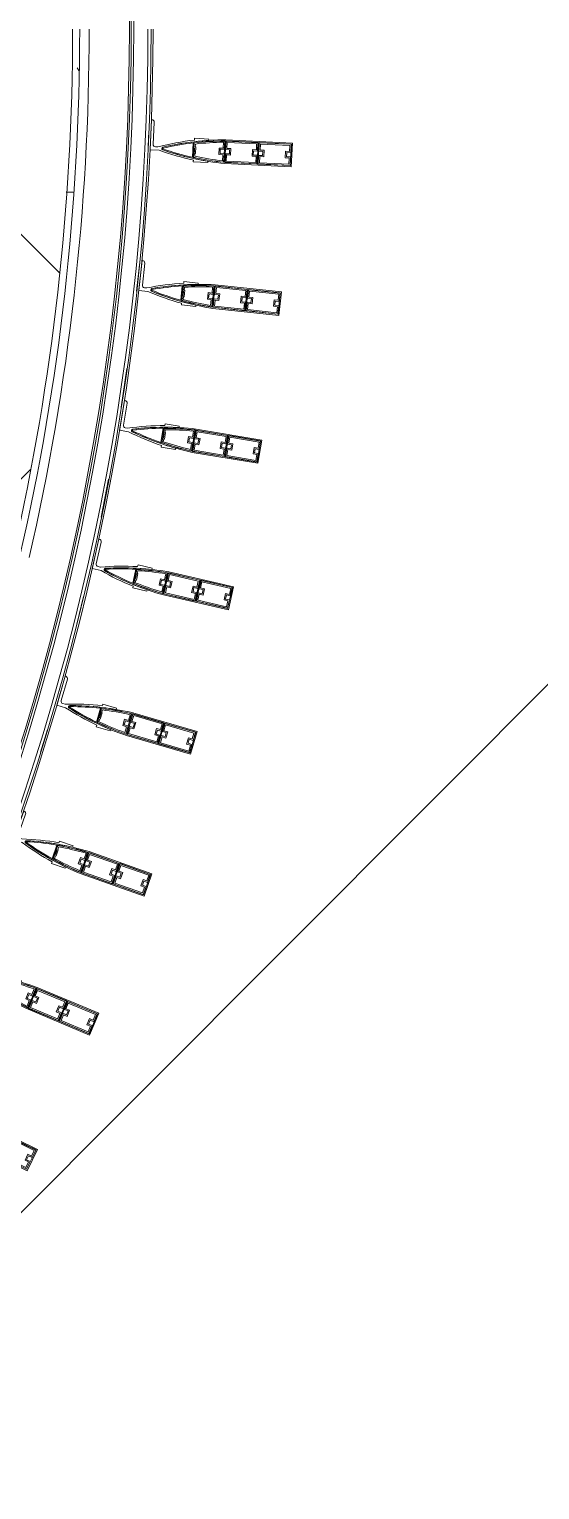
# Model space of a CAD drawing. Header units: millimetres. Extents: x 48966 to 155647, y -43515 to 26217.
# Drawn here: x 129160 to 130239, y -29975 to -26883 of the extents above; entities that cross this region are included whole.
import ezdxf

# ---------------------------------------------------------------- set-up
doc = ezdxf.new("R2010")
doc.units = ezdxf.units.MM
for name, color, linetype, lineweight in [('Внутренние кромки', 7, 'Continuous', 9), ('Обобщенные модели', 7, 'Continuous', 9), ('Обобщенные модели-1', 7, 'Continuous', 18), ('Общие ребра', 7, 'Continuous', 9), ('Стены-1', 7, 'Continuous', 18), ('Штриховка разреза-1', 7, 'Continuous', 9)]:
    doc.layers.add(name, color=color, linetype=linetype, lineweight=lineweight)

# ---------------------------------------------------------------- blocks, each defined once
blk = doc.blocks.new('Обвязочная балка 1 - Обвязочная балка 1-1451838-План 5-го этажа на отм_ _12_600')
at = {"layer": 'Обобщенные модели'}
for p, q in [((129380.8, 11567.1), (129380.8, -26882.9)), ((129411.2, -27139.1), (129412.1, -27106.9)), ((129386.6, -27437.7), (129394.1, -27370)), ((129354, -27683.3), (129366.4, -27601.6)), ((129312.1, -27915.9), (129327.5, -27835.9)), ((129260.5, -28142.8), (129274.4, -28083.7)), ((129183.6, -28413.3), (129198.8, -28365.9))]:
    blk.add_line(p, q, dxfattribs=at)
for radius in [5129.1, 5099.2]:
    blk.add_arc((124281.6, -26883.4), radius, 270, 0.0062, dxfattribs=at)
at = {"layer": 'Обобщенные модели-1'}
for p, q in [((129371.6, 11567.1), (129371.6, -26882.9)), ((129375.6, -26882.9), (129375.6, 11567.1))]:
    blk.add_line(p, q, dxfattribs=at)
for radius in [5140, 5090, 5136, 5094]:
    blk.add_arc((124281.6, -26883.4), radius, 270, 0.0062, dxfattribs=at)
blk = doc.blocks.new('Профиль ламели694 - Профиль ламели-1683283-План 5-го этажа на отм_ _12_600')
at = {"layer": 'Обобщенные модели-1'}
for p, q in [((89806.9, 24507.1), (89806.9, 24366.2)), ((89856.9, 24507.1), (89806.9, 24507.1)), ((89809.1, 24436.5), (89809.1, 24504.9)), ((89809.1, 24504.9), (89854.7, 24504.9)), ((89827.4, 24504.4), (89809.6, 24504.4)), ((89809.6, 24504.4), (89809.6, 24437)), ((89812.1, 24439.5), (89812.1, 24501.9)), ((89812.1, 24501.9), (89824.9, 24501.9)), ((89824.9, 24501.9), (89824.9, 24493.5)), ((89824.9, 24493.5), (89838.8, 24493.5)), ((89827.4, 24496), (89827.4, 24504.4)), ((89836.3, 24496), (89827.4, 24496)), ((89854.2, 24504.4), (89836.3, 24504.4)), ((89836.3, 24504.4), (89836.3, 24496)), ((89838.8, 24493.5), (89838.8, 24501.9)), ((89838.8, 24501.9), (89851.7, 24501.9)), ((89851.7, 24501.9), (89851.7, 24439.5)), ((89854.2, 24437), (89854.2, 24504.4)), ((89854.7, 24504.9), (89854.7, 24436.5)), ((89856.9, 24366.2), (89856.9, 24507.1)), ((89854.7, 24436.5), (89809.1, 24436.5)), ((89809.1, 24434.6), (89854.7, 24434.6)), ((89809.1, 24366.2), (89809.1, 24434.6)), ((89809.6, 24437), (89827.4, 24437)), ((89827.4, 24434.1), (89809.6, 24434.1)), ((89809.6, 24434.1), (89809.6, 24366.7)), ((89824.9, 24439.5), (89812.1, 24439.5)), ((89812.1, 24369.2), (89812.1, 24431.6)), ((89812.1, 24431.6), (89824.9, 24431.6)), ((89838.8, 24447.9), (89824.9, 24447.9)), ((89824.9, 24447.9), (89824.9, 24439.5)), ((89824.9, 24431.6), (89824.9, 24423.2)), ((89827.4, 24437), (89827.4, 24445.4)), ((89827.4, 24445.4), (89836.3, 24445.4)), ((89827.4, 24425.7), (89827.4, 24434.1)), ((89836.3, 24445.4), (89836.3, 24437)), ((89836.3, 24437), (89854.2, 24437)), ((89854.2, 24434.1), (89836.3, 24434.1)), ((89836.3, 24434.1), (89836.3, 24425.7)), ((89838.8, 24439.5), (89838.8, 24447.9)), ((89851.7, 24439.5), (89838.8, 24439.5)), ((89838.8, 24423.2), (89838.8, 24431.6)), ((89838.8, 24431.6), (89851.7, 24431.6)), ((89851.7, 24431.6), (89851.7, 24369.2)), ((89854.2, 24366.7), (89854.2, 24434.1)), ((89854.7, 24434.6), (89854.7, 24366.2)), ((89824.9, 24423.2), (89838.8, 24423.2)), ((89836.3, 24425.7), (89827.4, 24425.7)), ((89824.9, 24369.2), (89812.1, 24369.2)), ((89838.8, 24377.6), (89824.9, 24377.6)), ((89824.9, 24377.6), (89824.9, 24369.2)), ((89827.4, 24366.7), (89827.4, 24375.1)), ((89827.4, 24375.1), (89836.3, 24375.1)), ((89836.3, 24375.1), (89836.3, 24366.7)), ((89838.8, 24369.2), (89838.8, 24377.6)), ((89851.7, 24369.2), (89838.8, 24369.2)), ((89854.7, 24366.2), (89809.1, 24366.2)), ((89809.1, 24364.3), (89854.6, 24364.3)), ((89809.6, 24366.7), (89827.4, 24366.7)), ((89827.4, 24363.8), (89809.6, 24363.8)), ((89812.2, 24361.3), (89824.9, 24361.3)), ((89824.9, 24361.3), (89824.9, 24352.9)), ((89824.9, 24352.9), (89838.8, 24352.9)), ((89827.4, 24355.4), (89827.4, 24363.8)), ((89836.3, 24355.4), (89827.4, 24355.4)), ((89836.3, 24366.7), (89854.2, 24366.7)), ((89854.2, 24363.8), (89836.3, 24363.8)), ((89836.3, 24363.8), (89836.3, 24355.4)), ((89838.8, 24352.9), (89838.8, 24361.3)), ((89838.8, 24361.3), (89851.5, 24361.3)), ((89809.8, 24330.1), (89806.9, 24330.1)), ((89806.9, 24330.1), (89806.9, 24299.7)), ((89856.8, 24330.1), (89853.9, 24330.1)), ((89856.8, 24299.7), (89856.8, 24330.1)), ((89806.9, 24299.7), (89810.5, 24299.7)), ((89847.4, 24299.2), (89816.3, 24299.2)), ((89816.6, 24297.3), (89847.1, 24297.3)), ((89816.8, 24299.7), (89827.4, 24299.7)), ((89824.9, 24302.2), (89818.9, 24302.2)), ((89838.8, 24303.5), (89824.9, 24303.5)), ((89824.9, 24303.5), (89824.9, 24302.2)), ((89827.4, 24299.7), (89827.4, 24301)), ((89827.4, 24301), (89836.3, 24301)), ((89836.3, 24301), (89836.3, 24299.7)), ((89836.3, 24299.7), (89846.9, 24299.7)), ((89838.8, 24302.2), (89838.8, 24303.5)), ((89844.8, 24302.2), (89838.8, 24302.2)), ((89853.2, 24299.7), (89856.8, 24299.7)), ((89828.9, 24223), (89828.9, 24218.1)), ((89835.9, 24207.1), (89835.9, 24226.3)), ((89771.9, 24208.1), (89771.9, 24207.1)), ((89771.9, 24207.1), (89835.9, 24207.1)), ((89823.9, 24213.1), (89776.9, 24213.1))]:
    blk.add_line(p, q, dxfattribs=at)
for centre, radius, start, end in [((90380.6, 24394.6), 574.5, 182.8338, 196.2258), ((90380.7, 24394.3), 572.3, 183.0109, 189.5715), ((90380.4, 24395.9), 571.8, 183.2193, 189.6867), ((90380.5, 24395.6), 569.3, 183.4571, 189.4457), ((89283.1, 24394.6), 574.5, 343.7742, 357.1662), ((89283.2, 24395.6), 569.3, 350.5543, 356.5429), ((89283.3, 24395.9), 571.8, 350.3133, 356.7807), ((89283, 24394.3), 572.3, 350.4285, 356.9891), ((90380.6, 24394.6), 574.5, 186.4465, 196.2576), ((89283.1, 24394.6), 574.5, 343.7424, 353.5535), ((90377.1, 24394.6), 574.5, 189.5084, 197.3712), ((90349, 24386.8), 539.8, 189.5428, 196.4344), ((89314.7, 24386.8), 539.8, 343.5656, 350.4572), ((89286.6, 24394.6), 574.5, 342.9661, 350.4916), ((89823.9, 24218.1), 5, 270, 0), ((89831.9, 24235.1), 3, 200, 340), ((89831.9, 24234.5), 2.84, 196.2576, 343.7424), ((89831.9, 24234.2), 0.645, 196.4344, 343.5656), ((89776.9, 24208.1), 5, 90, 180)]:
    blk.add_arc(centre, radius, start, end, dxfattribs=at)
blk = doc.blocks.new('Профиль ламели695 - Профиль ламели-1683553-План 5-го этажа на отм_ _12_600')
at = {"layer": 'Обобщенные модели-1'}
for p, q in [((89806.9, 24507.1), (89806.9, 24366.2)), ((89856.9, 24507.1), (89806.9, 24507.1)), ((89809.1, 24436.5), (89809.1, 24504.9)), ((89809.1, 24504.9), (89854.7, 24504.9)), ((89827.4, 24504.4), (89809.6, 24504.4)), ((89809.6, 24504.4), (89809.6, 24437)), ((89812.1, 24439.5), (89812.1, 24501.9)), ((89812.1, 24501.9), (89824.9, 24501.9)), ((89824.9, 24501.9), (89824.9, 24493.5)), ((89824.9, 24493.5), (89838.8, 24493.5)), ((89827.4, 24496), (89827.4, 24504.4)), ((89836.3, 24496), (89827.4, 24496)), ((89854.2, 24504.4), (89836.3, 24504.4)), ((89836.3, 24504.4), (89836.3, 24496)), ((89838.8, 24493.5), (89838.8, 24501.9)), ((89838.8, 24501.9), (89851.7, 24501.9)), ((89851.7, 24501.9), (89851.7, 24439.5)), ((89854.2, 24437), (89854.2, 24504.4)), ((89854.7, 24504.9), (89854.7, 24436.5)), ((89856.9, 24366.2), (89856.9, 24507.1)), ((89854.7, 24436.5), (89809.1, 24436.5)), ((89809.1, 24434.6), (89854.7, 24434.6)), ((89809.1, 24366.2), (89809.1, 24434.6)), ((89809.6, 24437), (89827.4, 24437)), ((89827.4, 24434.1), (89809.6, 24434.1)), ((89809.6, 24434.1), (89809.6, 24366.7)), ((89824.9, 24439.5), (89812.1, 24439.5)), ((89812.1, 24369.2), (89812.1, 24431.6)), ((89812.1, 24431.6), (89824.9, 24431.6)), ((89838.8, 24447.9), (89824.9, 24447.9)), ((89824.9, 24447.9), (89824.9, 24439.5)), ((89824.9, 24431.6), (89824.9, 24423.2)), ((89827.4, 24437), (89827.4, 24445.4)), ((89827.4, 24445.4), (89836.3, 24445.4)), ((89827.4, 24425.7), (89827.4, 24434.1)), ((89836.3, 24445.4), (89836.3, 24437)), ((89836.3, 24437), (89854.2, 24437)), ((89854.2, 24434.1), (89836.3, 24434.1)), ((89836.3, 24434.1), (89836.3, 24425.7)), ((89838.8, 24439.5), (89838.8, 24447.9)), ((89851.7, 24439.5), (89838.8, 24439.5)), ((89838.8, 24423.2), (89838.8, 24431.6)), ((89838.8, 24431.6), (89851.7, 24431.6)), ((89851.7, 24431.6), (89851.7, 24369.2)), ((89854.2, 24366.7), (89854.2, 24434.1)), ((89854.7, 24434.6), (89854.7, 24366.2)), ((89824.9, 24423.2), (89838.8, 24423.2)), ((89836.3, 24425.7), (89827.4, 24425.7)), ((89824.9, 24369.2), (89812.1, 24369.2)), ((89838.8, 24377.6), (89824.9, 24377.6)), ((89824.9, 24377.6), (89824.9, 24369.2)), ((89827.4, 24366.7), (89827.4, 24375.1)), ((89827.4, 24375.1), (89836.3, 24375.1)), ((89836.3, 24375.1), (89836.3, 24366.7)), ((89838.8, 24369.2), (89838.8, 24377.6)), ((89851.7, 24369.2), (89838.8, 24369.2)), ((89854.7, 24366.2), (89809.1, 24366.2)), ((89809.1, 24364.3), (89854.6, 24364.3)), ((89809.6, 24366.7), (89827.4, 24366.7)), ((89827.4, 24363.8), (89809.6, 24363.8)), ((89812.2, 24361.3), (89824.9, 24361.3)), ((89824.9, 24361.3), (89824.9, 24352.9)), ((89824.9, 24352.9), (89838.8, 24352.9)), ((89827.4, 24355.4), (89827.4, 24363.8)), ((89836.3, 24355.4), (89827.4, 24355.4)), ((89836.3, 24366.7), (89854.2, 24366.7)), ((89854.2, 24363.8), (89836.3, 24363.8)), ((89836.3, 24363.8), (89836.3, 24355.4)), ((89838.8, 24352.9), (89838.8, 24361.3)), ((89838.8, 24361.3), (89851.5, 24361.3)), ((89809.8, 24330.1), (89806.9, 24330.1)), ((89806.9, 24330.1), (89806.9, 24299.7)), ((89856.8, 24330.1), (89853.9, 24330.1)), ((89856.8, 24299.7), (89856.8, 24330.1)), ((89806.9, 24299.7), (89810.5, 24299.7)), ((89847.4, 24299.2), (89816.3, 24299.2)), ((89816.6, 24297.3), (89847.1, 24297.3)), ((89816.8, 24299.7), (89827.4, 24299.7)), ((89824.9, 24302.2), (89818.9, 24302.2)), ((89838.8, 24303.5), (89824.9, 24303.5)), ((89824.9, 24303.5), (89824.9, 24302.2)), ((89827.4, 24299.7), (89827.4, 24301)), ((89827.4, 24301), (89836.3, 24301)), ((89836.3, 24301), (89836.3, 24299.7)), ((89836.3, 24299.7), (89846.9, 24299.7)), ((89838.8, 24302.2), (89838.8, 24303.5)), ((89844.8, 24302.2), (89838.8, 24302.2)), ((89853.2, 24299.7), (89856.8, 24299.7)), ((89828.9, 24223), (89828.9, 24218.1)), ((89835.9, 24207.1), (89835.9, 24226.3)), ((89771.9, 24208.1), (89771.9, 24207.1)), ((89771.9, 24207.1), (89835.9, 24207.1)), ((89823.9, 24213.1), (89776.9, 24213.1))]:
    blk.add_line(p, q, dxfattribs=at)
for centre, radius, start, end in [((90380.6, 24394.6), 574.5, 182.8338, 196.2258), ((90380.7, 24394.3), 572.3, 183.0109, 189.5715), ((90380.4, 24395.9), 571.8, 183.2193, 189.6867), ((90380.5, 24395.6), 569.3, 183.4571, 189.4457), ((89283.1, 24394.6), 574.5, 343.7742, 357.1662), ((89283.2, 24395.6), 569.3, 350.5543, 356.5429), ((89283.3, 24395.9), 571.8, 350.3133, 356.7807), ((89283, 24394.3), 572.3, 350.4285, 356.9891), ((90380.6, 24394.6), 574.5, 186.4465, 196.2576), ((89283.1, 24394.6), 574.5, 343.7424, 353.5535), ((90377.1, 24394.6), 574.5, 189.5084, 197.3712), ((90349, 24386.8), 539.8, 189.5428, 196.4344), ((89314.7, 24386.8), 539.8, 343.5656, 350.4572), ((89286.6, 24394.6), 574.5, 342.9661, 350.4916), ((89823.9, 24218.1), 5, 270, 0), ((89831.9, 24235.1), 3, 200, 340), ((89831.9, 24234.5), 2.84, 196.2576, 343.7424), ((89831.9, 24234.2), 0.645, 196.4344, 343.5656), ((89776.9, 24208.1), 5, 90, 180)]:
    blk.add_arc(centre, radius, start, end, dxfattribs=at)
blk = doc.blocks.new('Профиль ламели696 - Профиль ламели-1683823-План 5-го этажа на отм_ _12_600')
at = {"layer": 'Обобщенные модели-1'}
for p, q in [((89806.9, 24507.1), (89806.9, 24366.2)), ((89856.9, 24507.1), (89806.9, 24507.1)), ((89809.1, 24436.5), (89809.1, 24504.9)), ((89809.1, 24504.9), (89854.7, 24504.9)), ((89827.4, 24504.4), (89809.6, 24504.4)), ((89809.6, 24504.4), (89809.6, 24437)), ((89812.1, 24439.5), (89812.1, 24501.9)), ((89812.1, 24501.9), (89824.9, 24501.9)), ((89824.9, 24501.9), (89824.9, 24493.5)), ((89824.9, 24493.5), (89838.8, 24493.5)), ((89827.4, 24496), (89827.4, 24504.4)), ((89836.3, 24496), (89827.4, 24496)), ((89854.2, 24504.4), (89836.3, 24504.4)), ((89836.3, 24504.4), (89836.3, 24496)), ((89838.8, 24493.5), (89838.8, 24501.9)), ((89838.8, 24501.9), (89851.7, 24501.9)), ((89851.7, 24501.9), (89851.7, 24439.5)), ((89854.2, 24437), (89854.2, 24504.4)), ((89854.7, 24504.9), (89854.7, 24436.5)), ((89856.9, 24366.2), (89856.9, 24507.1)), ((89854.7, 24436.5), (89809.1, 24436.5)), ((89809.1, 24434.6), (89854.7, 24434.6)), ((89809.1, 24366.2), (89809.1, 24434.6)), ((89809.6, 24437), (89827.4, 24437)), ((89827.4, 24434.1), (89809.6, 24434.1)), ((89809.6, 24434.1), (89809.6, 24366.7)), ((89824.9, 24439.5), (89812.1, 24439.5)), ((89812.1, 24369.2), (89812.1, 24431.6)), ((89812.1, 24431.6), (89824.9, 24431.6)), ((89838.8, 24447.9), (89824.9, 24447.9)), ((89824.9, 24447.9), (89824.9, 24439.5)), ((89824.9, 24431.6), (89824.9, 24423.2)), ((89827.4, 24437), (89827.4, 24445.4)), ((89827.4, 24445.4), (89836.3, 24445.4)), ((89827.4, 24425.7), (89827.4, 24434.1)), ((89836.3, 24445.4), (89836.3, 24437)), ((89836.3, 24437), (89854.2, 24437)), ((89854.2, 24434.1), (89836.3, 24434.1)), ((89836.3, 24434.1), (89836.3, 24425.7)), ((89838.8, 24439.5), (89838.8, 24447.9)), ((89851.7, 24439.5), (89838.8, 24439.5)), ((89838.8, 24423.2), (89838.8, 24431.6)), ((89838.8, 24431.6), (89851.7, 24431.6)), ((89851.7, 24431.6), (89851.7, 24369.2)), ((89854.2, 24366.7), (89854.2, 24434.1)), ((89854.7, 24434.6), (89854.7, 24366.2)), ((89824.9, 24423.2), (89838.8, 24423.2)), ((89836.3, 24425.7), (89827.4, 24425.7)), ((89824.9, 24369.2), (89812.1, 24369.2)), ((89838.8, 24377.6), (89824.9, 24377.6)), ((89824.9, 24377.6), (89824.9, 24369.2)), ((89827.4, 24366.7), (89827.4, 24375.1)), ((89827.4, 24375.1), (89836.3, 24375.1)), ((89836.3, 24375.1), (89836.3, 24366.7)), ((89838.8, 24369.2), (89838.8, 24377.6)), ((89851.7, 24369.2), (89838.8, 24369.2)), ((89854.7, 24366.2), (89809.1, 24366.2)), ((89809.1, 24364.3), (89854.6, 24364.3)), ((89809.6, 24366.7), (89827.4, 24366.7)), ((89827.4, 24363.8), (89809.6, 24363.8)), ((89812.2, 24361.3), (89824.9, 24361.3)), ((89824.9, 24361.3), (89824.9, 24352.9)), ((89824.9, 24352.9), (89838.8, 24352.9)), ((89827.4, 24355.4), (89827.4, 24363.8)), ((89836.3, 24355.4), (89827.4, 24355.4)), ((89836.3, 24366.7), (89854.2, 24366.7)), ((89854.2, 24363.8), (89836.3, 24363.8)), ((89836.3, 24363.8), (89836.3, 24355.4)), ((89838.8, 24352.9), (89838.8, 24361.3)), ((89838.8, 24361.3), (89851.5, 24361.3)), ((89809.8, 24330.1), (89806.9, 24330.1)), ((89806.9, 24330.1), (89806.9, 24299.7)), ((89856.8, 24330.1), (89853.9, 24330.1)), ((89856.8, 24299.7), (89856.8, 24330.1)), ((89806.9, 24299.7), (89810.5, 24299.7)), ((89847.4, 24299.2), (89816.3, 24299.2)), ((89816.6, 24297.3), (89847.1, 24297.3)), ((89816.8, 24299.7), (89827.4, 24299.7)), ((89824.9, 24302.2), (89818.9, 24302.2)), ((89838.8, 24303.5), (89824.9, 24303.5)), ((89824.9, 24303.5), (89824.9, 24302.2)), ((89827.4, 24299.7), (89827.4, 24301)), ((89827.4, 24301), (89836.3, 24301)), ((89836.3, 24301), (89836.3, 24299.7)), ((89836.3, 24299.7), (89846.9, 24299.7)), ((89838.8, 24302.2), (89838.8, 24303.5)), ((89844.8, 24302.2), (89838.8, 24302.2)), ((89853.2, 24299.7), (89856.8, 24299.7)), ((89828.9, 24223), (89828.9, 24218.1)), ((89835.9, 24207.1), (89835.9, 24226.3)), ((89771.9, 24208.1), (89771.9, 24207.1)), ((89771.9, 24207.1), (89835.9, 24207.1)), ((89823.9, 24213.1), (89776.9, 24213.1))]:
    blk.add_line(p, q, dxfattribs=at)
for centre, radius, start, end in [((90380.6, 24394.6), 574.5, 182.8338, 196.2258), ((90380.7, 24394.3), 572.3, 183.0109, 189.5715), ((90380.4, 24395.9), 571.8, 183.2193, 189.6867), ((90380.5, 24395.6), 569.3, 183.4571, 189.4457), ((89283.1, 24394.6), 574.5, 343.7742, 357.1662), ((89283.2, 24395.6), 569.3, 350.5543, 356.5429), ((89283.3, 24395.9), 571.8, 350.3133, 356.7807), ((89283, 24394.3), 572.3, 350.4285, 356.9891), ((90380.6, 24394.6), 574.5, 186.4465, 196.2576), ((89283.1, 24394.6), 574.5, 343.7424, 353.5535), ((90377.1, 24394.6), 574.5, 189.5084, 197.3712), ((90349, 24386.8), 539.8, 189.5428, 196.4344), ((89314.7, 24386.8), 539.8, 343.5656, 350.4572), ((89286.6, 24394.6), 574.5, 342.9661, 350.4916), ((89823.9, 24218.1), 5, 270, 0), ((89831.9, 24235.1), 3, 200, 340), ((89831.9, 24234.5), 2.84, 196.2576, 343.7424), ((89831.9, 24234.2), 0.645, 196.4344, 343.5656), ((89776.9, 24208.1), 5, 90, 180)]:
    blk.add_arc(centre, radius, start, end, dxfattribs=at)
blk = doc.blocks.new('Профиль ламели697 - Профиль ламели-1684095-План 5-го этажа на отм_ _12_600')
at = {"layer": 'Обобщенные модели-1'}
for p, q in [((89806.9, 24507.1), (89806.9, 24366.2)), ((89856.9, 24507.1), (89806.9, 24507.1)), ((89809.1, 24436.5), (89809.1, 24504.9)), ((89809.1, 24504.9), (89854.7, 24504.9)), ((89827.4, 24504.4), (89809.6, 24504.4)), ((89809.6, 24504.4), (89809.6, 24437)), ((89812.1, 24439.5), (89812.1, 24501.9)), ((89812.1, 24501.9), (89824.9, 24501.9)), ((89824.9, 24501.9), (89824.9, 24493.5)), ((89824.9, 24493.5), (89838.8, 24493.5)), ((89827.4, 24496), (89827.4, 24504.4)), ((89836.3, 24496), (89827.4, 24496)), ((89854.2, 24504.4), (89836.3, 24504.4)), ((89836.3, 24504.4), (89836.3, 24496)), ((89838.8, 24493.5), (89838.8, 24501.9)), ((89838.8, 24501.9), (89851.7, 24501.9)), ((89851.7, 24501.9), (89851.7, 24439.5)), ((89854.2, 24437), (89854.2, 24504.4)), ((89854.7, 24504.9), (89854.7, 24436.5)), ((89856.9, 24366.2), (89856.9, 24507.1)), ((89854.7, 24436.5), (89809.1, 24436.5)), ((89809.1, 24434.6), (89854.7, 24434.6)), ((89809.1, 24366.2), (89809.1, 24434.6)), ((89809.6, 24437), (89827.4, 24437)), ((89827.4, 24434.1), (89809.6, 24434.1)), ((89809.6, 24434.1), (89809.6, 24366.7)), ((89824.9, 24439.5), (89812.1, 24439.5)), ((89812.1, 24369.2), (89812.1, 24431.6)), ((89812.1, 24431.6), (89824.9, 24431.6)), ((89838.8, 24447.9), (89824.9, 24447.9)), ((89824.9, 24447.9), (89824.9, 24439.5)), ((89824.9, 24431.6), (89824.9, 24423.2)), ((89827.4, 24437), (89827.4, 24445.4)), ((89827.4, 24445.4), (89836.3, 24445.4)), ((89827.4, 24425.7), (89827.4, 24434.1)), ((89836.3, 24445.4), (89836.3, 24437)), ((89836.3, 24437), (89854.2, 24437)), ((89854.2, 24434.1), (89836.3, 24434.1)), ((89836.3, 24434.1), (89836.3, 24425.7)), ((89838.8, 24439.5), (89838.8, 24447.9)), ((89851.7, 24439.5), (89838.8, 24439.5)), ((89838.8, 24423.2), (89838.8, 24431.6)), ((89838.8, 24431.6), (89851.7, 24431.6)), ((89851.7, 24431.6), (89851.7, 24369.2)), ((89854.2, 24366.7), (89854.2, 24434.1)), ((89854.7, 24434.6), (89854.7, 24366.2)), ((89824.9, 24423.2), (89838.8, 24423.2)), ((89836.3, 24425.7), (89827.4, 24425.7)), ((89824.9, 24369.2), (89812.1, 24369.2)), ((89838.8, 24377.6), (89824.9, 24377.6)), ((89824.9, 24377.6), (89824.9, 24369.2)), ((89827.4, 24366.7), (89827.4, 24375.1)), ((89827.4, 24375.1), (89836.3, 24375.1)), ((89836.3, 24375.1), (89836.3, 24366.7)), ((89838.8, 24369.2), (89838.8, 24377.6)), ((89851.7, 24369.2), (89838.8, 24369.2)), ((89854.7, 24366.2), (89809.1, 24366.2)), ((89809.1, 24364.3), (89854.6, 24364.3)), ((89809.6, 24366.7), (89827.4, 24366.7)), ((89827.4, 24363.8), (89809.6, 24363.8)), ((89812.2, 24361.3), (89824.9, 24361.3)), ((89824.9, 24361.3), (89824.9, 24352.9)), ((89824.9, 24352.9), (89838.8, 24352.9)), ((89827.4, 24355.4), (89827.4, 24363.8)), ((89836.3, 24355.4), (89827.4, 24355.4)), ((89836.3, 24366.7), (89854.2, 24366.7)), ((89854.2, 24363.8), (89836.3, 24363.8)), ((89836.3, 24363.8), (89836.3, 24355.4)), ((89838.8, 24352.9), (89838.8, 24361.3)), ((89838.8, 24361.3), (89851.5, 24361.3)), ((89809.8, 24330.1), (89806.9, 24330.1)), ((89806.9, 24330.1), (89806.9, 24299.7)), ((89856.8, 24330.1), (89853.9, 24330.1)), ((89856.8, 24299.7), (89856.8, 24330.1)), ((89806.9, 24299.7), (89810.5, 24299.7)), ((89847.4, 24299.2), (89816.3, 24299.2)), ((89816.6, 24297.3), (89847.1, 24297.3)), ((89816.8, 24299.7), (89827.4, 24299.7)), ((89824.9, 24302.2), (89818.9, 24302.2)), ((89838.8, 24303.5), (89824.9, 24303.5)), ((89824.9, 24303.5), (89824.9, 24302.2)), ((89827.4, 24299.7), (89827.4, 24301)), ((89827.4, 24301), (89836.3, 24301)), ((89836.3, 24301), (89836.3, 24299.7)), ((89836.3, 24299.7), (89846.9, 24299.7)), ((89838.8, 24302.2), (89838.8, 24303.5)), ((89844.8, 24302.2), (89838.8, 24302.2)), ((89853.2, 24299.7), (89856.8, 24299.7)), ((89828.9, 24223), (89828.9, 24218.1)), ((89835.9, 24207.1), (89835.9, 24226.3)), ((89771.9, 24208.1), (89771.9, 24207.1)), ((89771.9, 24207.1), (89835.9, 24207.1)), ((89823.9, 24213.1), (89776.9, 24213.1))]:
    blk.add_line(p, q, dxfattribs=at)
for centre, radius, start, end in [((90380.6, 24394.6), 574.5, 182.8338, 196.2258), ((90380.7, 24394.3), 572.3, 183.0109, 189.5715), ((90380.4, 24395.9), 571.8, 183.2193, 189.6867), ((90380.5, 24395.6), 569.3, 183.4571, 189.4457), ((89283.1, 24394.6), 574.5, 343.7742, 357.1662), ((89283.2, 24395.6), 569.3, 350.5543, 356.5429), ((89283.3, 24395.9), 571.8, 350.3133, 356.7807), ((89283, 24394.3), 572.3, 350.4285, 356.9891), ((90380.6, 24394.6), 574.5, 186.4465, 196.2576), ((89283.1, 24394.6), 574.5, 343.7424, 353.5535), ((90377.1, 24394.6), 574.5, 189.5084, 197.3712), ((90349, 24386.8), 539.8, 189.5428, 196.4344), ((89314.7, 24386.8), 539.8, 343.5656, 350.4572), ((89286.6, 24394.6), 574.5, 342.9661, 350.4916), ((89823.9, 24218.1), 5, 270, 0), ((89831.9, 24235.1), 3, 200, 340), ((89831.9, 24234.5), 2.84, 196.2576, 343.7424), ((89831.9, 24234.2), 0.645, 196.4344, 343.5656), ((89776.9, 24208.1), 5, 90, 180)]:
    blk.add_arc(centre, radius, start, end, dxfattribs=at)
blk = doc.blocks.new('Профиль ламели698 - Профиль ламели-1684365-План 5-го этажа на отм_ _12_600')
at = {"layer": 'Обобщенные модели-1'}
for p, q in [((89806.9, 24507.1), (89806.9, 24366.2)), ((89856.9, 24507.1), (89806.9, 24507.1)), ((89809.1, 24436.5), (89809.1, 24504.9)), ((89809.1, 24504.9), (89854.7, 24504.9)), ((89827.4, 24504.4), (89809.6, 24504.4)), ((89809.6, 24504.4), (89809.6, 24437)), ((89812.1, 24439.5), (89812.1, 24501.9)), ((89812.1, 24501.9), (89824.9, 24501.9)), ((89824.9, 24501.9), (89824.9, 24493.5)), ((89824.9, 24493.5), (89838.8, 24493.5)), ((89827.4, 24496), (89827.4, 24504.4)), ((89836.3, 24496), (89827.4, 24496)), ((89854.2, 24504.4), (89836.3, 24504.4)), ((89836.3, 24504.4), (89836.3, 24496)), ((89838.8, 24493.5), (89838.8, 24501.9)), ((89838.8, 24501.9), (89851.7, 24501.9)), ((89851.7, 24501.9), (89851.7, 24439.5)), ((89854.2, 24437), (89854.2, 24504.4)), ((89854.7, 24504.9), (89854.7, 24436.5)), ((89856.9, 24366.2), (89856.9, 24507.1)), ((89854.7, 24436.5), (89809.1, 24436.5)), ((89809.1, 24434.6), (89854.7, 24434.6)), ((89809.1, 24366.2), (89809.1, 24434.6)), ((89809.6, 24437), (89827.4, 24437)), ((89827.4, 24434.1), (89809.6, 24434.1)), ((89809.6, 24434.1), (89809.6, 24366.7)), ((89824.9, 24439.5), (89812.1, 24439.5)), ((89812.1, 24369.2), (89812.1, 24431.6)), ((89812.1, 24431.6), (89824.9, 24431.6)), ((89838.8, 24447.9), (89824.9, 24447.9)), ((89824.9, 24447.9), (89824.9, 24439.5)), ((89824.9, 24431.6), (89824.9, 24423.2)), ((89827.4, 24437), (89827.4, 24445.4)), ((89827.4, 24445.4), (89836.3, 24445.4)), ((89827.4, 24425.7), (89827.4, 24434.1)), ((89836.3, 24445.4), (89836.3, 24437)), ((89836.3, 24437), (89854.2, 24437)), ((89854.2, 24434.1), (89836.3, 24434.1)), ((89836.3, 24434.1), (89836.3, 24425.7)), ((89838.8, 24439.5), (89838.8, 24447.9)), ((89851.7, 24439.5), (89838.8, 24439.5)), ((89838.8, 24423.2), (89838.8, 24431.6)), ((89838.8, 24431.6), (89851.7, 24431.6)), ((89851.7, 24431.6), (89851.7, 24369.2)), ((89854.2, 24366.7), (89854.2, 24434.1)), ((89854.7, 24434.6), (89854.7, 24366.2)), ((89824.9, 24423.2), (89838.8, 24423.2)), ((89836.3, 24425.7), (89827.4, 24425.7)), ((89824.9, 24369.2), (89812.1, 24369.2)), ((89838.8, 24377.6), (89824.9, 24377.6)), ((89824.9, 24377.6), (89824.9, 24369.2)), ((89827.4, 24366.7), (89827.4, 24375.1)), ((89827.4, 24375.1), (89836.3, 24375.1)), ((89836.3, 24375.1), (89836.3, 24366.7)), ((89838.8, 24369.2), (89838.8, 24377.6)), ((89851.7, 24369.2), (89838.8, 24369.2)), ((89854.7, 24366.2), (89809.1, 24366.2)), ((89809.1, 24364.3), (89854.6, 24364.3)), ((89809.6, 24366.7), (89827.4, 24366.7)), ((89827.4, 24363.8), (89809.6, 24363.8)), ((89812.2, 24361.3), (89824.9, 24361.3)), ((89824.9, 24361.3), (89824.9, 24352.9)), ((89824.9, 24352.9), (89838.8, 24352.9)), ((89827.4, 24355.4), (89827.4, 24363.8)), ((89836.3, 24355.4), (89827.4, 24355.4)), ((89836.3, 24366.7), (89854.2, 24366.7)), ((89854.2, 24363.8), (89836.3, 24363.8)), ((89836.3, 24363.8), (89836.3, 24355.4)), ((89838.8, 24352.9), (89838.8, 24361.3)), ((89838.8, 24361.3), (89851.5, 24361.3)), ((89809.8, 24330.1), (89806.9, 24330.1)), ((89806.9, 24330.1), (89806.9, 24299.7)), ((89856.8, 24330.1), (89853.9, 24330.1)), ((89856.8, 24299.7), (89856.8, 24330.1)), ((89806.9, 24299.7), (89810.5, 24299.7)), ((89847.4, 24299.2), (89816.3, 24299.2)), ((89816.6, 24297.3), (89847.1, 24297.3)), ((89816.8, 24299.7), (89827.4, 24299.7)), ((89824.9, 24302.2), (89818.9, 24302.2)), ((89838.8, 24303.5), (89824.9, 24303.5)), ((89824.9, 24303.5), (89824.9, 24302.2)), ((89827.4, 24299.7), (89827.4, 24301)), ((89827.4, 24301), (89836.3, 24301)), ((89836.3, 24301), (89836.3, 24299.7)), ((89836.3, 24299.7), (89846.9, 24299.7)), ((89838.8, 24302.2), (89838.8, 24303.5)), ((89844.8, 24302.2), (89838.8, 24302.2)), ((89853.2, 24299.7), (89856.8, 24299.7)), ((89828.9, 24223), (89828.9, 24218.1)), ((89835.9, 24207.1), (89835.9, 24226.3)), ((89771.9, 24208.1), (89771.9, 24207.1)), ((89771.9, 24207.1), (89835.9, 24207.1)), ((89823.9, 24213.1), (89776.9, 24213.1))]:
    blk.add_line(p, q, dxfattribs=at)
for centre, radius, start, end in [((90380.6, 24394.6), 574.5, 182.8338, 196.2258), ((90380.7, 24394.3), 572.3, 183.0109, 189.5715), ((90380.4, 24395.9), 571.8, 183.2193, 189.6867), ((90380.5, 24395.6), 569.3, 183.4571, 189.4457), ((89283.1, 24394.6), 574.5, 343.7742, 357.1662), ((89283.2, 24395.6), 569.3, 350.5543, 356.5429), ((89283.3, 24395.9), 571.8, 350.3133, 356.7807), ((89283, 24394.3), 572.3, 350.4285, 356.9891), ((90380.6, 24394.6), 574.5, 186.4465, 196.2576), ((89283.1, 24394.6), 574.5, 343.7424, 353.5535), ((90377.1, 24394.6), 574.5, 189.5084, 197.3712), ((90349, 24386.8), 539.8, 189.5428, 196.4344), ((89314.7, 24386.8), 539.8, 343.5656, 350.4572), ((89286.6, 24394.6), 574.5, 342.9661, 350.4916), ((89823.9, 24218.1), 5, 270, 0), ((89831.9, 24235.1), 3, 200, 340), ((89831.9, 24234.5), 2.84, 196.2576, 343.7424), ((89831.9, 24234.2), 0.645, 196.4344, 343.5656), ((89776.9, 24208.1), 5, 90, 180)]:
    blk.add_arc(centre, radius, start, end, dxfattribs=at)
blk = doc.blocks.new('Профиль ламели699 - Профиль ламели-1684635-План 5-го этажа на отм_ _12_600')
at = {"layer": 'Обобщенные модели-1'}
for p, q in [((89806.9, 24507.1), (89806.9, 24366.2)), ((89856.9, 24507.1), (89806.9, 24507.1)), ((89809.1, 24436.5), (89809.1, 24504.9)), ((89809.1, 24504.9), (89854.7, 24504.9)), ((89827.4, 24504.4), (89809.6, 24504.4)), ((89809.6, 24504.4), (89809.6, 24437)), ((89812.1, 24439.5), (89812.1, 24501.9)), ((89812.1, 24501.9), (89824.9, 24501.9)), ((89824.9, 24501.9), (89824.9, 24493.5)), ((89824.9, 24493.5), (89838.8, 24493.5)), ((89827.4, 24496), (89827.4, 24504.4)), ((89836.3, 24496), (89827.4, 24496)), ((89854.2, 24504.4), (89836.3, 24504.4)), ((89836.3, 24504.4), (89836.3, 24496)), ((89838.8, 24493.5), (89838.8, 24501.9)), ((89838.8, 24501.9), (89851.7, 24501.9)), ((89851.7, 24501.9), (89851.7, 24439.5)), ((89854.2, 24437), (89854.2, 24504.4)), ((89854.7, 24504.9), (89854.7, 24436.5)), ((89856.9, 24366.2), (89856.9, 24507.1)), ((89854.7, 24436.5), (89809.1, 24436.5)), ((89809.1, 24434.6), (89854.7, 24434.6)), ((89809.1, 24366.2), (89809.1, 24434.6)), ((89809.6, 24437), (89827.4, 24437)), ((89827.4, 24434.1), (89809.6, 24434.1)), ((89809.6, 24434.1), (89809.6, 24366.7)), ((89824.9, 24439.5), (89812.1, 24439.5)), ((89812.1, 24369.2), (89812.1, 24431.6)), ((89812.1, 24431.6), (89824.9, 24431.6)), ((89838.8, 24447.9), (89824.9, 24447.9)), ((89824.9, 24447.9), (89824.9, 24439.5)), ((89824.9, 24431.6), (89824.9, 24423.2)), ((89827.4, 24437), (89827.4, 24445.4)), ((89827.4, 24445.4), (89836.3, 24445.4)), ((89827.4, 24425.7), (89827.4, 24434.1)), ((89836.3, 24445.4), (89836.3, 24437)), ((89836.3, 24437), (89854.2, 24437)), ((89854.2, 24434.1), (89836.3, 24434.1)), ((89836.3, 24434.1), (89836.3, 24425.7)), ((89838.8, 24439.5), (89838.8, 24447.9)), ((89851.7, 24439.5), (89838.8, 24439.5)), ((89838.8, 24423.2), (89838.8, 24431.6)), ((89838.8, 24431.6), (89851.7, 24431.6)), ((89851.7, 24431.6), (89851.7, 24369.2)), ((89854.2, 24366.7), (89854.2, 24434.1)), ((89854.7, 24434.6), (89854.7, 24366.2)), ((89824.9, 24423.2), (89838.8, 24423.2)), ((89836.3, 24425.7), (89827.4, 24425.7)), ((89824.9, 24369.2), (89812.1, 24369.2)), ((89838.8, 24377.6), (89824.9, 24377.6)), ((89824.9, 24377.6), (89824.9, 24369.2)), ((89827.4, 24366.7), (89827.4, 24375.1)), ((89827.4, 24375.1), (89836.3, 24375.1)), ((89836.3, 24375.1), (89836.3, 24366.7)), ((89838.8, 24369.2), (89838.8, 24377.6)), ((89851.7, 24369.2), (89838.8, 24369.2)), ((89854.7, 24366.2), (89809.1, 24366.2)), ((89809.1, 24364.3), (89854.6, 24364.3)), ((89809.6, 24366.7), (89827.4, 24366.7)), ((89827.4, 24363.8), (89809.6, 24363.8)), ((89812.2, 24361.3), (89824.9, 24361.3)), ((89824.9, 24361.3), (89824.9, 24352.9)), ((89824.9, 24352.9), (89838.8, 24352.9)), ((89827.4, 24355.4), (89827.4, 24363.8)), ((89836.3, 24355.4), (89827.4, 24355.4)), ((89836.3, 24366.7), (89854.2, 24366.7)), ((89854.2, 24363.8), (89836.3, 24363.8)), ((89836.3, 24363.8), (89836.3, 24355.4)), ((89838.8, 24352.9), (89838.8, 24361.3)), ((89838.8, 24361.3), (89851.5, 24361.3)), ((89809.8, 24330.1), (89806.9, 24330.1)), ((89806.9, 24330.1), (89806.9, 24299.7)), ((89856.8, 24330.1), (89853.9, 24330.1)), ((89856.8, 24299.7), (89856.8, 24330.1)), ((89806.9, 24299.7), (89810.5, 24299.7)), ((89847.4, 24299.2), (89816.3, 24299.2)), ((89816.6, 24297.3), (89847.1, 24297.3)), ((89816.8, 24299.7), (89827.4, 24299.7)), ((89824.9, 24302.2), (89818.9, 24302.2)), ((89838.8, 24303.5), (89824.9, 24303.5)), ((89824.9, 24303.5), (89824.9, 24302.2)), ((89827.4, 24299.7), (89827.4, 24301)), ((89827.4, 24301), (89836.3, 24301)), ((89836.3, 24301), (89836.3, 24299.7)), ((89836.3, 24299.7), (89846.9, 24299.7)), ((89838.8, 24302.2), (89838.8, 24303.5)), ((89844.8, 24302.2), (89838.8, 24302.2)), ((89853.2, 24299.7), (89856.8, 24299.7)), ((89828.9, 24223), (89828.9, 24218.1)), ((89835.9, 24207.1), (89835.9, 24226.3)), ((89771.9, 24208.1), (89771.9, 24207.1)), ((89771.9, 24207.1), (89835.9, 24207.1)), ((89823.9, 24213.1), (89776.9, 24213.1))]:
    blk.add_line(p, q, dxfattribs=at)
for centre, radius, start, end in [((90380.6, 24394.6), 574.5, 182.8338, 196.2258), ((90380.7, 24394.3), 572.3, 183.0109, 189.5715), ((90380.4, 24395.9), 571.8, 183.2193, 189.6867), ((90380.5, 24395.6), 569.3, 183.4571, 189.4457), ((89283.1, 24394.6), 574.5, 343.7742, 357.1662), ((89283.2, 24395.6), 569.3, 350.5543, 356.5429), ((89283.3, 24395.9), 571.8, 350.3133, 356.7807), ((89283, 24394.3), 572.3, 350.4285, 356.9891), ((90380.6, 24394.6), 574.5, 186.4465, 196.2576), ((89283.1, 24394.6), 574.5, 343.7424, 353.5535), ((90377.1, 24394.6), 574.5, 189.5084, 197.3712), ((90349, 24386.8), 539.8, 189.5428, 196.4344), ((89314.7, 24386.8), 539.8, 343.5656, 350.4572), ((89286.6, 24394.6), 574.5, 342.9661, 350.4916), ((89823.9, 24218.1), 5, 270, 0), ((89831.9, 24235.1), 3, 200, 340), ((89831.9, 24234.5), 2.84, 196.2576, 343.7424), ((89831.9, 24234.2), 0.645, 196.4344, 343.5656), ((89776.9, 24208.1), 5, 90, 180)]:
    blk.add_arc(centre, radius, start, end, dxfattribs=at)
blk = doc.blocks.new('Профиль ламели700 - Профиль ламели-1684905-План 5-го этажа на отм_ _12_600')
at = {"layer": 'Обобщенные модели-1'}
for p, q in [((89806.9, 24507.1), (89806.9, 24366.2)), ((89856.9, 24507.1), (89806.9, 24507.1)), ((89809.1, 24436.5), (89809.1, 24504.9)), ((89809.1, 24504.9), (89854.7, 24504.9)), ((89827.4, 24504.4), (89809.6, 24504.4)), ((89809.6, 24504.4), (89809.6, 24437)), ((89812.1, 24439.5), (89812.1, 24501.9)), ((89812.1, 24501.9), (89824.9, 24501.9)), ((89824.9, 24501.9), (89824.9, 24493.5)), ((89824.9, 24493.5), (89838.8, 24493.5)), ((89827.4, 24496), (89827.4, 24504.4)), ((89836.3, 24496), (89827.4, 24496)), ((89854.2, 24504.4), (89836.3, 24504.4)), ((89836.3, 24504.4), (89836.3, 24496)), ((89838.8, 24493.5), (89838.8, 24501.9)), ((89838.8, 24501.9), (89851.7, 24501.9)), ((89851.7, 24501.9), (89851.7, 24439.5)), ((89854.2, 24437), (89854.2, 24504.4)), ((89854.7, 24504.9), (89854.7, 24436.5)), ((89856.9, 24366.2), (89856.9, 24507.1)), ((89854.7, 24436.5), (89809.1, 24436.5)), ((89809.1, 24434.6), (89854.7, 24434.6)), ((89809.1, 24366.2), (89809.1, 24434.6)), ((89809.6, 24437), (89827.4, 24437)), ((89827.4, 24434.1), (89809.6, 24434.1)), ((89809.6, 24434.1), (89809.6, 24366.7)), ((89824.9, 24439.5), (89812.1, 24439.5)), ((89812.1, 24369.2), (89812.1, 24431.6)), ((89812.1, 24431.6), (89824.9, 24431.6)), ((89838.8, 24447.9), (89824.9, 24447.9)), ((89824.9, 24447.9), (89824.9, 24439.5)), ((89824.9, 24431.6), (89824.9, 24423.2)), ((89827.4, 24437), (89827.4, 24445.4)), ((89827.4, 24445.4), (89836.3, 24445.4)), ((89827.4, 24425.7), (89827.4, 24434.1)), ((89836.3, 24445.4), (89836.3, 24437)), ((89836.3, 24437), (89854.2, 24437)), ((89854.2, 24434.1), (89836.3, 24434.1)), ((89836.3, 24434.1), (89836.3, 24425.7)), ((89838.8, 24439.5), (89838.8, 24447.9)), ((89851.7, 24439.5), (89838.8, 24439.5)), ((89838.8, 24423.2), (89838.8, 24431.6)), ((89838.8, 24431.6), (89851.7, 24431.6)), ((89851.7, 24431.6), (89851.7, 24369.2)), ((89854.2, 24366.7), (89854.2, 24434.1)), ((89854.7, 24434.6), (89854.7, 24366.2)), ((89824.9, 24423.2), (89838.8, 24423.2)), ((89836.3, 24425.7), (89827.4, 24425.7)), ((89824.9, 24369.2), (89812.1, 24369.2)), ((89838.8, 24377.6), (89824.9, 24377.6)), ((89824.9, 24377.6), (89824.9, 24369.2)), ((89827.4, 24366.7), (89827.4, 24375.1)), ((89827.4, 24375.1), (89836.3, 24375.1)), ((89836.3, 24375.1), (89836.3, 24366.7)), ((89838.8, 24369.2), (89838.8, 24377.6)), ((89851.7, 24369.2), (89838.8, 24369.2)), ((89854.7, 24366.2), (89809.1, 24366.2)), ((89809.1, 24364.3), (89854.6, 24364.3)), ((89809.6, 24366.7), (89827.4, 24366.7)), ((89827.4, 24363.8), (89809.6, 24363.8)), ((89812.2, 24361.3), (89824.9, 24361.3)), ((89824.9, 24361.3), (89824.9, 24352.9)), ((89824.9, 24352.9), (89838.8, 24352.9)), ((89827.4, 24355.4), (89827.4, 24363.8)), ((89836.3, 24355.4), (89827.4, 24355.4)), ((89836.3, 24366.7), (89854.2, 24366.7)), ((89854.2, 24363.8), (89836.3, 24363.8)), ((89836.3, 24363.8), (89836.3, 24355.4)), ((89838.8, 24352.9), (89838.8, 24361.3)), ((89838.8, 24361.3), (89851.5, 24361.3)), ((89809.8, 24330.1), (89806.9, 24330.1)), ((89806.9, 24330.1), (89806.9, 24299.7)), ((89856.8, 24330.1), (89853.9, 24330.1)), ((89856.8, 24299.7), (89856.8, 24330.1)), ((89806.9, 24299.7), (89810.5, 24299.7)), ((89847.4, 24299.2), (89816.3, 24299.2)), ((89816.6, 24297.3), (89847.1, 24297.3)), ((89816.8, 24299.7), (89827.4, 24299.7)), ((89824.9, 24302.2), (89818.9, 24302.2)), ((89838.8, 24303.5), (89824.9, 24303.5)), ((89824.9, 24303.5), (89824.9, 24302.2)), ((89827.4, 24299.7), (89827.4, 24301)), ((89827.4, 24301), (89836.3, 24301)), ((89836.3, 24301), (89836.3, 24299.7)), ((89836.3, 24299.7), (89846.9, 24299.7)), ((89838.8, 24302.2), (89838.8, 24303.5)), ((89844.8, 24302.2), (89838.8, 24302.2)), ((89853.2, 24299.7), (89856.8, 24299.7)), ((89828.9, 24223), (89828.9, 24218.1)), ((89835.9, 24207.1), (89835.9, 24226.3)), ((89771.9, 24208.1), (89771.9, 24207.1)), ((89771.9, 24207.1), (89835.9, 24207.1)), ((89823.9, 24213.1), (89776.9, 24213.1))]:
    blk.add_line(p, q, dxfattribs=at)
for centre, radius, start, end in [((90380.6, 24394.6), 574.5, 182.8338, 196.2258), ((90380.7, 24394.3), 572.3, 183.0109, 189.5715), ((90380.4, 24395.9), 571.8, 183.2193, 189.6867), ((90380.5, 24395.6), 569.3, 183.4571, 189.4457), ((89283.1, 24394.6), 574.5, 343.7742, 357.1662), ((89283.2, 24395.6), 569.3, 350.5543, 356.5429), ((89283.3, 24395.9), 571.8, 350.3133, 356.7807), ((89283, 24394.3), 572.3, 350.4285, 356.9891), ((90380.6, 24394.6), 574.5, 186.4465, 196.2576), ((89283.1, 24394.6), 574.5, 343.7424, 353.5535), ((90377.1, 24394.6), 574.5, 189.5084, 197.3712), ((90349, 24386.8), 539.8, 189.5428, 196.4344), ((89314.7, 24386.8), 539.8, 343.5656, 350.4572), ((89286.6, 24394.6), 574.5, 342.9661, 350.4916), ((89823.9, 24218.1), 5, 270, 0), ((89831.9, 24235.1), 3, 200, 340), ((89831.9, 24234.5), 2.84, 196.2576, 343.7424), ((89831.9, 24234.2), 0.645, 196.4344, 343.5656), ((89776.9, 24208.1), 5, 90, 180)]:
    blk.add_arc(centre, radius, start, end, dxfattribs=at)
blk = doc.blocks.new('Профиль ламели701 - Профиль ламели-1685175-План 5-го этажа на отм_ _12_600')
at = {"layer": 'Обобщенные модели-1'}
for p, q in [((89806.9, 24507.1), (89806.9, 24366.2)), ((89856.9, 24507.1), (89806.9, 24507.1)), ((89809.1, 24436.5), (89809.1, 24504.9)), ((89809.1, 24504.9), (89854.7, 24504.9)), ((89827.4, 24504.4), (89809.6, 24504.4)), ((89809.6, 24504.4), (89809.6, 24437)), ((89812.1, 24439.5), (89812.1, 24501.9)), ((89812.1, 24501.9), (89824.9, 24501.9)), ((89824.9, 24501.9), (89824.9, 24493.5)), ((89824.9, 24493.5), (89838.8, 24493.5)), ((89827.4, 24496), (89827.4, 24504.4)), ((89836.3, 24496), (89827.4, 24496)), ((89854.2, 24504.4), (89836.3, 24504.4)), ((89836.3, 24504.4), (89836.3, 24496)), ((89838.8, 24493.5), (89838.8, 24501.9)), ((89838.8, 24501.9), (89851.7, 24501.9)), ((89851.7, 24501.9), (89851.7, 24439.5)), ((89854.2, 24437), (89854.2, 24504.4)), ((89854.7, 24504.9), (89854.7, 24436.5)), ((89856.9, 24366.2), (89856.9, 24507.1)), ((89854.7, 24436.5), (89809.1, 24436.5)), ((89809.1, 24434.6), (89854.7, 24434.6)), ((89809.1, 24366.2), (89809.1, 24434.6)), ((89809.6, 24437), (89827.4, 24437)), ((89827.4, 24434.1), (89809.6, 24434.1)), ((89809.6, 24434.1), (89809.6, 24366.7)), ((89824.9, 24439.5), (89812.1, 24439.5)), ((89812.1, 24369.2), (89812.1, 24431.6)), ((89812.1, 24431.6), (89824.9, 24431.6)), ((89838.8, 24447.9), (89824.9, 24447.9)), ((89824.9, 24447.9), (89824.9, 24439.5)), ((89824.9, 24431.6), (89824.9, 24423.2)), ((89827.4, 24437), (89827.4, 24445.4)), ((89827.4, 24445.4), (89836.3, 24445.4)), ((89827.4, 24425.7), (89827.4, 24434.1)), ((89836.3, 24445.4), (89836.3, 24437)), ((89836.3, 24437), (89854.2, 24437)), ((89854.2, 24434.1), (89836.3, 24434.1)), ((89836.3, 24434.1), (89836.3, 24425.7)), ((89838.8, 24439.5), (89838.8, 24447.9)), ((89851.7, 24439.5), (89838.8, 24439.5)), ((89838.8, 24423.2), (89838.8, 24431.6)), ((89838.8, 24431.6), (89851.7, 24431.6)), ((89851.7, 24431.6), (89851.7, 24369.2)), ((89854.2, 24366.7), (89854.2, 24434.1)), ((89854.7, 24434.6), (89854.7, 24366.2)), ((89824.9, 24423.2), (89838.8, 24423.2)), ((89836.3, 24425.7), (89827.4, 24425.7)), ((89824.9, 24369.2), (89812.1, 24369.2)), ((89838.8, 24377.6), (89824.9, 24377.6)), ((89824.9, 24377.6), (89824.9, 24369.2)), ((89827.4, 24366.7), (89827.4, 24375.1)), ((89827.4, 24375.1), (89836.3, 24375.1)), ((89836.3, 24375.1), (89836.3, 24366.7)), ((89838.8, 24369.2), (89838.8, 24377.6)), ((89851.7, 24369.2), (89838.8, 24369.2)), ((89854.7, 24366.2), (89809.1, 24366.2)), ((89809.1, 24364.3), (89854.6, 24364.3)), ((89809.6, 24366.7), (89827.4, 24366.7)), ((89827.4, 24363.8), (89809.6, 24363.8)), ((89812.2, 24361.3), (89824.9, 24361.3)), ((89824.9, 24361.3), (89824.9, 24352.9)), ((89824.9, 24352.9), (89838.8, 24352.9)), ((89827.4, 24355.4), (89827.4, 24363.8)), ((89836.3, 24355.4), (89827.4, 24355.4)), ((89836.3, 24366.7), (89854.2, 24366.7)), ((89854.2, 24363.8), (89836.3, 24363.8)), ((89836.3, 24363.8), (89836.3, 24355.4)), ((89838.8, 24352.9), (89838.8, 24361.3)), ((89838.8, 24361.3), (89851.5, 24361.3)), ((89809.8, 24330.1), (89806.9, 24330.1)), ((89806.9, 24330.1), (89806.9, 24299.7)), ((89856.8, 24330.1), (89853.9, 24330.1)), ((89856.8, 24299.7), (89856.8, 24330.1)), ((89806.9, 24299.7), (89810.5, 24299.7)), ((89847.4, 24299.2), (89816.3, 24299.2)), ((89816.6, 24297.3), (89847.1, 24297.3)), ((89816.8, 24299.7), (89827.4, 24299.7)), ((89824.9, 24302.2), (89818.9, 24302.2)), ((89838.8, 24303.5), (89824.9, 24303.5)), ((89824.9, 24303.5), (89824.9, 24302.2)), ((89827.4, 24299.7), (89827.4, 24301)), ((89827.4, 24301), (89836.3, 24301)), ((89836.3, 24301), (89836.3, 24299.7)), ((89836.3, 24299.7), (89846.9, 24299.7)), ((89838.8, 24302.2), (89838.8, 24303.5)), ((89844.8, 24302.2), (89838.8, 24302.2)), ((89853.2, 24299.7), (89856.8, 24299.7)), ((89828.9, 24223), (89828.9, 24218.1)), ((89835.9, 24207.1), (89835.9, 24226.3)), ((89771.9, 24208.1), (89771.9, 24207.1)), ((89771.9, 24207.1), (89835.9, 24207.1)), ((89823.9, 24213.1), (89776.9, 24213.1))]:
    blk.add_line(p, q, dxfattribs=at)
for centre, radius, start, end in [((90380.6, 24394.6), 574.5, 182.8338, 196.2258), ((90380.7, 24394.3), 572.3, 183.0109, 189.5715), ((90380.4, 24395.9), 571.8, 183.2193, 189.6867), ((90380.5, 24395.6), 569.3, 183.4571, 189.4457), ((89283.1, 24394.6), 574.5, 343.7742, 357.1662), ((89283.2, 24395.6), 569.3, 350.5543, 356.5429), ((89283.3, 24395.9), 571.8, 350.3133, 356.7807), ((89283, 24394.3), 572.3, 350.4285, 356.9891), ((90380.6, 24394.6), 574.5, 186.4465, 196.2576), ((89283.1, 24394.6), 574.5, 343.7424, 353.5535), ((90377.1, 24394.6), 574.5, 189.5084, 197.3712), ((90349, 24386.8), 539.8, 189.5428, 196.4344), ((89314.7, 24386.8), 539.8, 343.5656, 350.4572), ((89286.6, 24394.6), 574.5, 342.9661, 350.4916), ((89823.9, 24218.1), 5, 270, 0), ((89831.9, 24235.1), 3, 200, 340), ((89831.9, 24234.5), 2.84, 196.2576, 343.7424), ((89831.9, 24234.2), 0.645, 196.4344, 343.5656), ((89776.9, 24208.1), 5, 90, 180)]:
    blk.add_arc(centre, radius, start, end, dxfattribs=at)

msp = doc.modelspace()

# ---------------------------------------------------------------- hatches: boundary and pattern name
at = {"layer": 'Штриховка разреза-1'}
h = msp.add_hatch(dxfattribs=at)
h.set_pattern_fill('FP_8', color=256, style=0, pattern_type=2)
h.set_pattern_definition([(0, (0, 0), (812.8, 203.2), [67.056, -542.544, 67.056, -542.544, -3251.2]), (0, (0, 0), (812.8, 203.2), [-1219.2, 67.056, -1152.144, 67.056, -542.544, -1422.4]), (0, (0, 0), (812.8, 203.2), [-3048, 67.056, -339.344, 67.056, -948.944]), (120, (304.8, 101.6), (-582.37636, 602.30545), [67.056, -542.544, 67.056, -542.544, -3251.2]), (120, (304.8, 101.6), (-582.37636, 602.30545), [-1219.2, 67.056, -1152.144, 67.056, -542.544, -1422.4]), (120, (304.8, 101.6), (-582.37636, 602.30545), [-3048, 67.056, -339.344, 67.056, -948.944]), (240, (406.4, 508), (-230.42364, -805.50545), [67.056, -542.544, 67.056, -542.544, -3251.2]), (240, (406.4, 508), (-230.42364, -805.50545), [-1219.2, 67.056, -1152.144, 67.056, -542.544, -1422.4]), (240, (406.4, 508), (-230.42364, -805.50545), [-3048, 67.056, -339.344, 67.056, -948.944])])
h.paths.add_polyline_path([(124228.5, -31867.6), (124470.2, -31864.4), (124711.4, -31849.4), (124951.6, -31822.7), (125190.3, -31784.4), (125426.8, -31734.6), (125660.6, -31673.4), (125926.9, -31587.7), (126135.2, -31510), (126340.5, -31422.8), (126558.1, -31317.7), (126770.4, -31202.1), (126976.9, -31076.4), (127177, -30940.8), (127370.3, -30795.7), (127359.5, -30785), (127166.9, -30929.6), (126967.4, -31064.6), (126761.7, -31189.8), (126550.1, -31304.9), (126333.2, -31409.7), (126111.5, -31503.8), (125885.5, -31587), (125655.7, -31659.2), (125422.7, -31720.1), (125187, -31769.7), (124949.2, -31807.9), (124677.5, -31836.4), (124469.3, -31849.4), (124228.6, -31852.6)], flags=0)
h.paths.add_polyline_path([(128215.8, -29944.2), (128360.3, -29748.8), (128495.2, -29546.6), (128634, -29311.9), (128734.5, -29123.7), (128720.3, -29118.6), (128599.3, -29343.5), (128482.5, -29538.6), (128348.6, -29739.5), (128205.1, -29933.6)], flags=0)
h.paths.add_polyline_path([(129141, -27994.7), (129186.1, -27775), (129221.2, -27553.6), (129246.4, -27330.8), (129261.5, -27107.1), (129266.5, -26882.9), (129251.5, -26882.9), (129243.2, -27155.9), (129231.5, -27328.7), (129206.5, -27550.5), (129171.6, -27770.9), (129126.8, -27989.6)], flags=0)
h = msp.add_hatch(dxfattribs=at)
h.set_pattern_fill('FP_9', color=256, style=0, pattern_type=2)
h.set_pattern_definition([(45, (0, 0), (-707.107, 707.107), []), (135, (0, 0), (-707.107, -707.107), [])])
h.paths.add_polyline_path([(124228.6, -31852.6), (124469.4, -31849.4), (124709.8, -31834.4), (124969.5, -31804.6), (125187, -31769.7), (125422.7, -31720.1), (125655.7, -31659.2), (125926.9, -31571.7), (126135.2, -31493.7), (126333.2, -31409.7), (126551.6, -31304.1), (126761.7, -31189.8), (126968.1, -31064.2), (127166.9, -30929.6), (127359.5, -30785), (127252.3, -30678.6), (127065.9, -30817.3), (126873.1, -30946.9), (126674.3, -31067.1), (126469.8, -31177.5), (126260.4, -31278), (126046.3, -31368.2), (125828.1, -31448.1), (125606.3, -31517.3), (125381.4, -31575.8), (125154, -31623.3), (124885.8, -31664.1), (124693.6, -31685.3), (124461.7, -31699.6), (124229.4, -31702.6), (124228.8, -31804.6)], flags=0)
h.paths.add_polyline_path([(128205.1, -29933.6), (128348.6, -29739.5), (128482.5, -29538.6), (128606.5, -29331.5), (128720.3, -29118.6), (128578.1, -29067.4), (128471.5, -29265.5), (128355.7, -29458.5), (128217.5, -29664.3), (128097.9, -29827.1), (128193.8, -29922.3)], flags=0)
h.paths.add_polyline_path([(129126.8, -27989.6), (129171.6, -27770.9), (129206.5, -27550.5), (129231.5, -27328.7), (129246.5, -27106), (129251.5, -26882.9), (129101.5, -26882.9), (129096.8, -27095.6), (129082.8, -27308), (129059.3, -27519.5), (129026.6, -27729.8), (128984.6, -27938.4), (129092.6, -27977.3)], flags=0)

# ---------------------------------------------------------------- linework, layer by layer
at = {"layer": 'Внутренние кромки'}
msp.add_line((129008.2, -29522.2), (139758.4, -18737.1), dxfattribs=at)
at = {"layer": 'Общие ребра'}
for radius, start in [(4970.1, 347.134), (4985.1, 347.113)]:
    msp.add_arc((124281.5, -26882.9), radius, start, 360, dxfattribs=at)
at = {"layer": 'Стены-1'}
msp.add_arc((124281.5, -26882.9), 5005.1, 347.0852, 360, dxfattribs=at)

# ---------------------------------------------------------------- block references
at = {"layer": 'Обобщенные модели'}
msp.add_blockref('Обвязочная балка 1 - Обвязочная балка 1-1451838-План 5-го этажа на отм_ _12_600', (0, 0), dxfattribs=at)
for name, p, rotation in [('Профиль ламели694 - Профиль ламели-1683283-План 5-го этажа на отм_ _12_600', (109631, 63774), 267.1966088655381), ('Профиль ламели695 - Профиль ламели-1683553-План 5-го этажа на отм_ _12_600', (114921.7, 64472), 263.8666088655364), ('Профиль ламели696 - Профиль ламели-1683823-План 5-го этажа на отм_ _12_600', (120244, 64861.4), 260.5366088655352), ('Профиль ламели697 - Профиль ламели-1684095-План 5-го этажа на отм_ _12_600', (125579.9, 64941), 257.2066088655372), ('Профиль ламели698 - Профиль ламели-1684365-План 5-го этажа на отм_ _12_600', (130911.5, 64710.6), 253.8766088655406), ('Профиль ламели699 - Профиль ламели-1684635-План 5-го этажа на отм_ _12_600', (136220.6, 64170.8), 250.5466088655408), ('Профиль ламели700 - Профиль ламели-1684905-План 5-го этажа на отм_ _12_600', (141489.5, 63323.6), 247.2166088655395), ('Профиль ламели701 - Профиль ламели-1685175-План 5-го этажа на отм_ _12_600', (146700.2, 62171.7), 243.8866088655374)]:
    msp.add_blockref(name, p, dxfattribs=dict(at, rotation=rotation))

doc.saveas('drawing.dxf')
